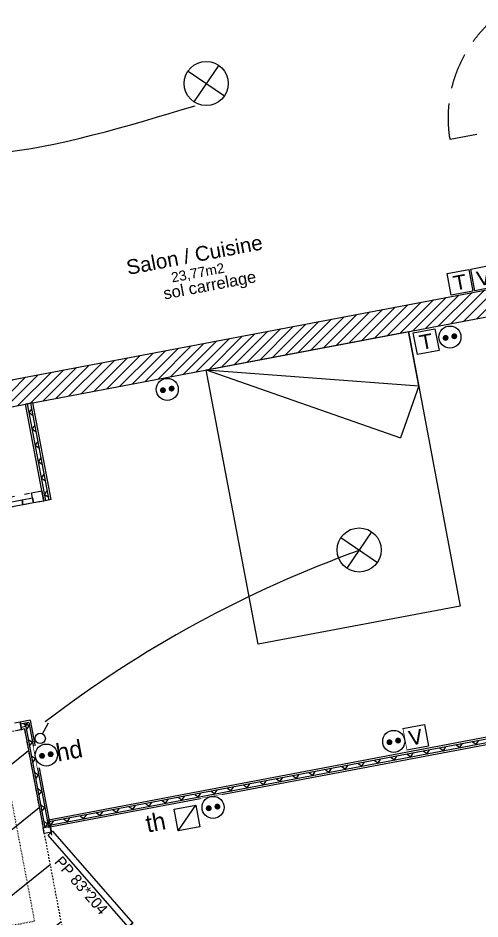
# Model space of a CAD drawing. Header units: centimetres. Extents: x 209280 to 319866, y -365283 to -277503.
# Drawn here: x 225704 to 228846, y -323979 to -317849 of the extents above; entities that cross this region are included whole.
import ezdxf

# ---------------------------------------------------------------- set-up
doc = ezdxf.new("R2010")
doc.units = ezdxf.units.CM
for name, pattern in [('Style de ligne -1', [0.41664, 0.20828, -0.20836]), ('Style de ligne -2', [0.694425, 0.48607, -0.208355]), ('Style de ligne -5', [0.20828, 0.069425, -0.138855])]:
    doc.linetypes.add(name, pattern=pattern)
doc.layers.get('0').update_dxf_attribs({"color": 252})
doc.layers.add('3-BAT C-Niveau 1', color=252, linetype='Continuous')
doc.layers.add('prlm-ELEC-CFA', color=1, linetype='Continuous', lineweight=25)
doc.layers.add('prlm-ELEC-CFO', color=1, linetype='Continuous', lineweight=25)
doc.styles.add('Futura Book', font='')
doc.styles.add('Helvetica', font='arial.ttf')
doc.styles.add('Lucida Grande', font='')
doc.styles.add('prlm-elec-cfa', font='comic.ttf', dxfattribs={"height": 12})
doc.styles.add('prlm-elec-cfo', font='comic.ttf', dxfattribs={"height": 12})
doc.styles.get("Standard").update_dxf_attribs({"font": 'isocp.shx', "height": 100})
doc.styles.get('Futura Book').set_extended_font_data('Futura Book')
doc.styles.get('Lucida Grande').set_extended_font_data('Lucida Grande')

# ---------------------------------------------------------------- blocks, each defined once
blk = doc.blocks.new('PORTE FENETRE TYPE 2')
at = {"linetype": 'Style de ligne -2', "ltscale": 50.8}
for p, q in [((6.05, 105), (6.05, 16)), ((180, 16), (180, 105))]:
    blk.add_line(p, q, dxfattribs=at)
at = {"linetype": 'Continuous', "lineweight": 25, "flags": 128}
for points in [[(1, 18), (3, 18), (3, 14)], [(184.71, 18), (183, 18), (183, 14)], [(3, 8), (3, -18), (1, -18)], [(183, 8), (183, -18), (184.71, -18)]]:
    blk.add_lwpolyline(points, dxfattribs=at)
at = {"linetype": 'Continuous', "flags": 128}
for points in [[(1, 14), (9, 14), (9, 8), (1, 8)], [(6, 16), (12, 16), (12, 10), (6, 10)], [(11, 16), (87, 16), (87, 14.5), (11, 14.5)], [(87, 16), (93, 16), (93, 10), (87, 10)], [(93, 16), (99, 16), (99, 10), (93, 10)], [(99, 16), (176, 16), (176, 14.5), (99, 14.5)], [(174, 16), (180, 16), (180, 10), (174, 10)], [(177, 14), (184.71, 14), (184.71, 8), (177, 8)], [(11, 11.5), (87, 11.5), (87, 10), (11, 10)], [(99, 11.5), (176, 11.5), (176, 10), (99, 10)]]:
    blk.add_lwpolyline(points, close=True, dxfattribs=at)
at = {"linetype": 'Style de ligne -2', "ltscale": 50.8}
for centre, start, end in [((4, 16), 0, 88.42187), ((182, 16), 91.28733, 180)]:
    blk.add_arc(centre, 89, start, end, dxfattribs=at)
at = {"insert": (70.68, 0.04), "char_height": 10.161, "attachment_point": 1, "line_spacing_factor": 0.978845, "style": 'Lucida Grande'}
blk.add_mtext('PF+VR ', dxfattribs=at)
blk = doc.blocks.new('Groupe-60-1')
at = {"linetype": 'Continuous', "lineweight": 18}
for p, q in [((13802.28, -45494.39), (13939.84, -45468.38)), ((13946.82, -45505.24), (13939.82, -45468.32)), ((13802.28, -45494.39), (13934.41, -45540.65)), ((13946.82, -45505.24), (13934.39, -45540.71))]:
    blk.add_line(p, q, dxfattribs=at)
at = {"linetype": 'Continuous'}
blk.add_line((13802.28, -45494.39), (13946.82, -45505.24), dxfattribs=at)
at = {"linetype": 'Continuous', "lineweight": 18, "flags": 128}
blk.add_lwpolyline([(13802.28, -45494.39), (13939.84, -45468.38), (13975.14, -45655.07), (13837.57, -45681.08)], close=True, dxfattribs=at)
blk = doc.blocks.new('PORTE 83_204 SEMI OUVERTE')
at = {"linetype": 'Continuous', "flags": 128}
for points in [[(-42.01, 3.36), (29.59, 45.36), (31.61, 41.91), (-39.98, -0.09)], [(-45.5, 2.5), (-41.5, 2.5), (-41.5, -2.5), (-45.5, -2.5)], [(41.5, 2.5), (45.5, 2.5), (45.5, -2.5), (41.5, -2.5)]]:
    blk.add_lwpolyline(points, close=True, dxfattribs=at)
at = {"linetype": 'Continuous'}
blk.add_arc((-41.5, 2.5), 83.05, 0, 31.08312, dxfattribs=at)
at = {"insert": (-24.83, 6.74), "char_height": 7.552, "attachment_point": 1, "rotation": 30.39251, "line_spacing_factor": 0.962448, "style": 'Futura Book'}
blk.add_mtext('PP 83*204', dxfattribs=at)
blk = doc.blocks.new('Groupe-71-1')
at = {"linetype": 'Style de ligne -5', "ltscale": 50.8, "flags": 128}
blk.add_lwpolyline([(13691.93, -45583.59), (13559.49, -45608.67), (13558.18, -45601.79), (13690.62, -45576.71)], close=True, dxfattribs=at)
at = {"linetype": 'Continuous', "lineweight": 18, "flags": 128}
for points in [[(13684.82, -45584.94), (13677.71, -45586.28), (13677.06, -45582.84), (13684.17, -45581.5)], [(13691.93, -45583.59), (13684.82, -45584.94), (13683.52, -45578.06), (13690.62, -45576.71)], [(13677.71, -45586.28), (13632.81, -45594.78), (13632.16, -45591.34), (13677.06, -45582.84)], [(13617.95, -45594.04), (13573.05, -45602.54), (13572.4, -45599.1), (13617.3, -45590.6)], [(13625.05, -45592.69), (13617.95, -45594.04), (13617.3, -45590.6), (13624.4, -45589.25)], [(13632.81, -45594.78), (13625.71, -45596.13), (13625.05, -45592.69), (13632.16, -45591.34)], [(13566.59, -45607.32), (13559.49, -45608.67), (13558.18, -45601.79), (13565.29, -45600.45)], [(13573.05, -45602.54), (13565.94, -45603.89), (13565.29, -45600.45), (13572.4, -45599.1)]]:
    blk.add_lwpolyline(points, close=True, dxfattribs=at)
blk = doc.blocks.new('xi.PC')
at = {"color": 0, "lineweight": 5}
blk.add_wipeout([(-7.5, -7.5), (7.5, -7.5), (7.5, 7.5), (-7.5, 7.5)], dxfattribs=at).dxf.layer = 'prlm-ELEC-CFO'
at = {"layer": 'prlm-ELEC-CFO', "color": 0, "linetype": 'ByBlock', "lineweight": 5, "const_width": 2}
for points in [[(-4, 0, 1), (-2, 0, 1)], [(2, 0, 1), (4, 0, 1)]]:
    blk.add_lwpolyline(points, format="xyb", close=True, dxfattribs=at)
at = {"layer": 'prlm-ELEC-CFO', "color": 0, "linetype": 'ByBlock', "lineweight": -2}
blk.add_circle((0, 0), 7.5, dxfattribs=at)
blk = doc.blocks.new('xi.TEL')
at = {"layer": 'prlm-ELEC-CFA', "color": 0, "linetype": 'ByBlock', "lineweight": -2, "flags": 128}
blk.add_lwpolyline([(-7.5, 7.5), (7.5, 7.5), (7.5, -7.5), (-7.5, -7.5)], close=True, dxfattribs=at)
at = {"layer": 'prlm-ELEC-CFA', "color": 0, "linetype": 'ByBlock', "insert": (0, 0), "char_height": 10, "width": 11.36, "attachment_point": 5}
blk.add_mtext('{\\fVerdana|b0|i0|c0|p34;T}', dxfattribs=at)
blk = doc.blocks.new('xi.TV')
at = {"layer": 'prlm-ELEC-CFA', "color": 0, "linetype": 'ByBlock', "lineweight": -2, "flags": 128}
blk.add_lwpolyline([(-7.5, 7.5), (7.5, 7.5), (7.5, -7.5), (-7.5, -7.5)], close=True, dxfattribs=at)
at = {"layer": 'prlm-ELEC-CFA', "color": 0, "linetype": 'ByBlock', "insert": (0, 0), "char_height": 10, "width": 11.36, "attachment_point": 5}
blk.add_mtext('{\\fVerdana|b0|i0|c0|p34;V}', dxfattribs=at)
blk = doc.blocks.new('xi.PCHD')
at = {"color": 0, "lineweight": 5}
blk.add_wipeout([(-7.5, -7.5), (7.5, -7.5), (7.5, 7.5), (-7.5, 7.5)], dxfattribs=at).dxf.layer = 'prlm-ELEC-CFO'
at = {"layer": 'prlm-ELEC-CFO', "color": 0, "linetype": 'ByBlock', "lineweight": 5, "const_width": 2}
for points in [[(-4, 0, 1), (-2, 0, 1)], [(2, 0, 1), (4, 0, 1)]]:
    blk.add_lwpolyline(points, format="xyb", close=True, dxfattribs=at)
at = {"layer": 'prlm-ELEC-CFO', "color": 0, "linetype": 'ByBlock', "lineweight": -2}
blk.add_circle((0, 0), 7.5, dxfattribs=at)
blk = doc.blocks.new('xi.SA')
at = {"layer": 'prlm-ELEC-CFO', "color": 0}
blk.add_lwpolyline([(0.2, -1.28), (5.5, 5.28)], dxfattribs=at)
blk.add_circle((-2, -4), 3.5, dxfattribs=at)
blk = doc.blocks.new('xi.PTCE')
at = {"layer": 'prlm-ELEC-CFO', "color": 0}
for points in [[(-10.61, 10.61), (10.61, -10.61)], [(10.61, 10.61), (-10.61, -10.61)]]:
    blk.add_lwpolyline(points, dxfattribs=at)
at = {"layer": 'prlm-ELEC-CFO', "color": 0, "linetype": 'ByBlock'}
blk.add_circle((0, 0), 15, dxfattribs=at)

msp = doc.modelspace()

# ---------------------------------------------------------------- hatches: boundary and pattern name
at = {"linetype": 'Continuous'}
h = msp.add_hatch(dxfattribs=at)
h.set_pattern_fill('02_ISOLANT', color=256, scale=10, angle=100.7235947, style=0, pattern_type=2)
h.set_pattern_definition([(145.723595, (88960.93, 134700.79), (-45.054865, -66.106423), []), (235.723595, (88960.93, 134700.79), (-66.106423, 45.054865), [])])
h.paths.add_polyline_path([(225892.961, -321132.695), (225916.542, -321128.23), (225791.866, -320469.891), (225768.286, -320474.357)])
h = msp.add_hatch(dxfattribs=at)
h.set_pattern_fill('02_ISOLANT', color=256, scale=10, angle=-169.2874497, style=0, pattern_type=2)
h.set_pattern_definition([(235.71255, (88960.93, 134700.79), (66.097737, -45.067607), []), (325.71255, (88960.93, 134700.79), (-45.067607, -66.097737), [])])
h.paths.add_polyline_path([(230346.421, -322504.542), (230341.96, -322480.96), (225902.29, -323320.852), (225906.756, -323344.433)])
h = msp.add_hatch(dxfattribs=at)
h.set_pattern_fill('02_ISOLANT', color=256, scale=10, angle=-169.2652559, style=0, pattern_type=2)
h.set_pattern_definition([(235.734744, (88960.93, 134700.79), (66.115189, -45.042), []), (325.734744, (88960.93, 134700.79), (-45.042, -66.115189), [])])
h.paths.add_polyline_path([(225757.552, -322669.859), (225776.667, -322641.808), (225721.666, -322652.235), (225726.137, -322675.815)])
h = msp.add_hatch(dxfattribs=at)
h.set_pattern_fill('02_ISOLANT', color=256, scale=10, angle=-79.2764053, style=0, pattern_type=2)
h.set_pattern_definition([(325.723595, (88960.93, 134700.79), (45.054865, 66.106423), []), (55.723595, (88960.93, 134700.79), (66.106423, -45.054865), [])])
h.paths.add_polyline_path([(225776.667, -322641.808), (225757.552, -322669.859), (225887.325, -323355.114), (225910.906, -323350.649)])
at = {"layer": '3-BAT C-Niveau 1', "linetype": 'Continuous'}
h = msp.add_hatch(dxfattribs=at)
h.set_pattern_fill('MURS MACONNERIE-2', color=256, scale=10, style=0, pattern_type=2)
h.set_pattern_definition([(45, (89146.82, 134700.79), (-31.2347524, 39.0434405), [])])
h.paths.add_polyline_path([(222979.073, -320818.331), (223012.565, -320995.188), (229831.987, -319703.736), (229798.494, -319526.88)])
at = {"layer": '3-BAT C-Niveau 1', "linetype": 'Continuous', "lineweight": 18}
h = msp.add_hatch(dxfattribs=at)
h.set_pattern_fill('BA 13', color=256, scale=10, style=0, pattern_type=2)
h.set_pattern_definition([(218.65981, (88960.93, 134700.8), (-199.24783, 287.75041), [])])
h.paths.add_polyline_path([(225747.199, -322685.053), (226598.301, -327179.24), (230980.958, -326347.921), (231101.315, -326981.559), (225037.753, -328129.865), (224894.694, -327372.527), (224243.636, -327495.772), (224052.129, -326482.797), (224469.707, -326403.717), (224283.636, -325421.181), (225272.981, -325233.82), (225263.678, -325184.693), (223856.437, -325451.194), (223723.581, -324749.655), (224397.461, -324622.036), (224375.252, -324626.242), (224309.795, -324280.824), (223658.123, -324404.236), (223161.804, -321783.18), (224531.063, -321523.872), (224794.917, -322867.906)])

# ---------------------------------------------------------------- linework, layer by layer
at = {"linetype": 'Continuous', "lineweight": 25}
for p, q in [((225804.639, -320467.473), (225755.513, -320476.776)), ((225880.188, -321135.114), (225755.513, -320476.776)), ((225929.314, -321125.811), (225804.639, -320467.473)), ((225929.314, -321125.811), (225880.188, -321135.114)), ((230339.544, -322468.187), (225899.871, -323308.079)), ((230348.838, -322517.315), (225909.175, -323357.206)), ((225787.02, -322626.613), (225719.245, -322639.462)), ((225787.02, -322626.613), (225925.548, -323358.098)), ((225719.245, -322639.462), (225728.558, -322688.587)), ((225747.199, -322685.053), (225728.558, -322688.587)), ((225747.199, -322685.053), (225874.552, -323357.533)), ((225874.552, -323357.533), (225923.679, -323348.23)), ((225934.851, -323407.225), (225923.679, -323348.23))]:
    msp.add_line(p, q, dxfattribs=at)
at = {"linetype": 'Continuous'}
for p, q in [((225880.188, -321135.114), (225755.513, -320476.776)), ((225892.961, -321132.695), (225768.286, -320474.357)), ((225892.961, -321132.695), (225768.286, -320474.357)), ((225916.542, -321128.23), (225791.866, -320469.891)), ((225916.542, -321128.23), (225791.866, -320469.891)), ((230341.96, -322480.96), (225902.29, -323320.852)), ((230341.96, -322480.96), (225902.29, -323320.852)), ((230346.421, -322504.542), (225906.756, -323344.433)), ((230346.421, -322504.542), (225906.756, -323344.433)), ((230348.838, -322517.315), (225909.175, -323357.206)), ((225787.02, -322626.613), (225923.679, -323348.23)), ((225719.245, -322639.462), (225679.945, -322646.913)), ((225689.26, -322696.049), (225728.56, -322688.598)), ((225728.56, -322688.598), (225719.245, -322639.462)), ((225776.667, -322641.808), (225721.666, -322652.235)), ((225776.667, -322641.808), (225721.666, -322652.235)), ((225757.552, -322669.859), (225726.137, -322675.815)), ((225757.552, -322669.859), (225726.137, -322675.815)), ((225747.199, -322685.053), (225728.558, -322688.587)), ((225757.552, -322669.859), (225887.325, -323355.114)), ((225757.552, -322669.859), (225887.325, -323355.114)), ((225776.667, -322641.808), (225910.906, -323350.649)), ((225776.667, -322641.808), (225910.906, -323350.649))]:
    msp.add_line(p, q, dxfattribs=at)
at = {"linetype": 'Style de ligne -5', "ltscale": 50.8, "flags": 128}
msp.add_lwpolyline([(223654.727, -324405.087), (223430.723, -323226.18), (225592.052, -322815.506), (225816.057, -323994.413)], close=True, dxfattribs=at)
at = {"layer": '3-BAT C-Niveau 1', "linetype": 'Continuous', "lineweight": 25}
for p, q in [((222979.073, -320818.331), (229798.494, -319526.88)), ((222979.073, -320818.331), (229798.494, -319526.88)), ((223012.565, -320995.188), (229831.987, -319703.736)), ((223012.565, -320995.188), (229831.987, -319703.736))]:
    msp.add_line(p, q, dxfattribs=at)
at = {"layer": '3-BAT C-Niveau 1', "linetype": 'Style de ligne -1', "ltscale": 50.8, "flags": 128}
msp.add_lwpolyline([(225747.199, -322685.053), (226598.301, -327179.24), (230980.958, -326347.921), (231101.315, -326981.559), (225037.753, -328129.865), (224894.694, -327372.527), (224243.636, -327495.772), (224052.129, -326482.797), (224469.707, -326403.717), (224283.636, -325421.181), (225272.981, -325233.82), (225263.678, -325184.693), (223856.437, -325451.194), (223723.581, -324749.655), (224397.461, -324622.036), (224375.252, -324626.242), (224309.795, -324280.824), (223658.123, -324404.236), (223161.804, -321783.18), (224531.063, -321523.872), (224794.917, -322867.906)], close=True, dxfattribs=at)
at = {"layer": 'prlm-ELEC-CFO', "color": 1}
msp.add_lwpolyline([(226793.056, -323379.233), (226912.526, -323203.942)], dxfattribs=at)
at = {"layer": 'prlm-ELEC-CFO'}
msp.add_arc((230720.891, -328949.348), 7949.32, 109.7816787, 127.439899, dxfattribs=at)
at = {"layer": 'prlm-ELEC-CFO', "lineweight": 13}
msp.add_spline([(224134.375, -317938.419), (224510.779, -318495.954), (226908.638, -318446.061)], degree=3, dxfattribs=at)

# ---------------------------------------------------------------- block references
at = {"xscale": 10, "yscale": 10, "zscale": 10}
for name in ['Groupe-60-1', 'Groupe-71-1']:
    msp.add_blockref(name, (88960.928, 134700.79), dxfattribs=at)
at = {"xscale": 10, "yscale": 10, "zscale": 10, "rotation": 280.7235947438772}
msp.add_blockref('PORTE 83_204 SEMI OUVERTE', (225983.778, -323799.936), dxfattribs=at)
at = {"layer": '3-BAT C-Niveau 1', "xscale": -10, "yscale": 10, "zscale": 10, "rotation": 100.7235947438874}
msp.add_blockref('PORTE FENETRE TYPE 2', (229339.512, -316712.341), dxfattribs=at)
at = {"layer": 'prlm-ELEC-CFA', "xscale": 10, "yscale": 10, "zscale": 10, "rotation": 10.72360141139323}
for name, p in [('xi.TEL', (228709.354, -319647.343)), ('xi.TV', (228870.447, -319616.875)), ('xi.TEL', (228479.708, -320050.589)), ('xi.TV', (228408.562, -322742.228))]:
    msp.add_blockref(name, p, dxfattribs=at)
at = {"layer": 'prlm-ELEC-CFO', "xscale": 10, "yscale": 10, "zscale": 10, "rotation": 10.72360141139323}
for p in [(226984.511, -318294.523), (228024.136, -321468.245)]:
    msp.add_blockref('xi.PTCE', p, dxfattribs=at)

# ---------------------------------------------------------------- texts
at = {"attachment_point": 2, "rotation": 10.7235947, "line_spacing_factor": 0.834288, "style": 'Helvetica'}
for s, insert, char_height in [('Salon / Cuisine\\P{\\H0.6752x;23,77m2}\\P', (226894.614, -319411.619), 100), ('sol carrelage', (227000.049, -319626.364), 80)]:
    msp.add_mtext(s, dxfattribs=dict(at, insert=insert, char_height=char_height))

# ---------------------------------------------------------------- next in the draw order: block references
at = {"layer": 'prlm-ELEC-CFO', "xscale": 10, "yscale": 10, "zscale": 10, "rotation": 10.72360141139323}
for p in [(228641.625, -320019.882), (226719.256, -320375.783), (228259.593, -322770.41), (227030.898, -323219.521)]:
    msp.add_blockref('xi.PC', p, dxfattribs=at)

# ---------------------------------------------------------------- next in the draw order: texts
at = {"layer": 'prlm-ELEC-CFO', "lineweight": 20, "char_height": 120, "attachment_point": 5, "rotation": 10.7236014, "line_spacing_factor": 0.8, "bg_fill": 3, "box_fill_scale": 1.1, "bg_fill_color": 256, "bg_fill_transparency": 0}
for s, insert, style in [('hd', (226052.497, -322833.818), 'prlm-elec-cfo'), ('th', (226640.054, -323320.786), 'prlm-elec-cfa')]:
    msp.add_mtext(s, dxfattribs=dict(at, insert=insert, style=style))

# ---------------------------------------------------------------- next in the draw order: linework, layer by layer
at = {"layer": 'prlm-ELEC-CFO', "linetype": 'ByBlock', "lineweight": -2, "flags": 128}
msp.add_lwpolyline([(226765.145, -323231.853), (226912.526, -323203.942), (226940.436, -323351.322), (226793.056, -323379.233)], close=True, dxfattribs=at)

# ---------------------------------------------------------------- next in the draw order: block references
at = {"layer": 'prlm-ELEC-CFO', "xscale": 10, "yscale": 10, "zscale": 10, "rotation": 10.72360141139323}
msp.add_blockref('xi.PCHD', (225896.941, -322863.282), dxfattribs=at)

# ---------------------------------------------------------------- next in the draw order: block references
msp.add_blockref('xi.SA', (225867.331, -322706.953), dxfattribs=at)

doc.saveas('drawing.dxf')
